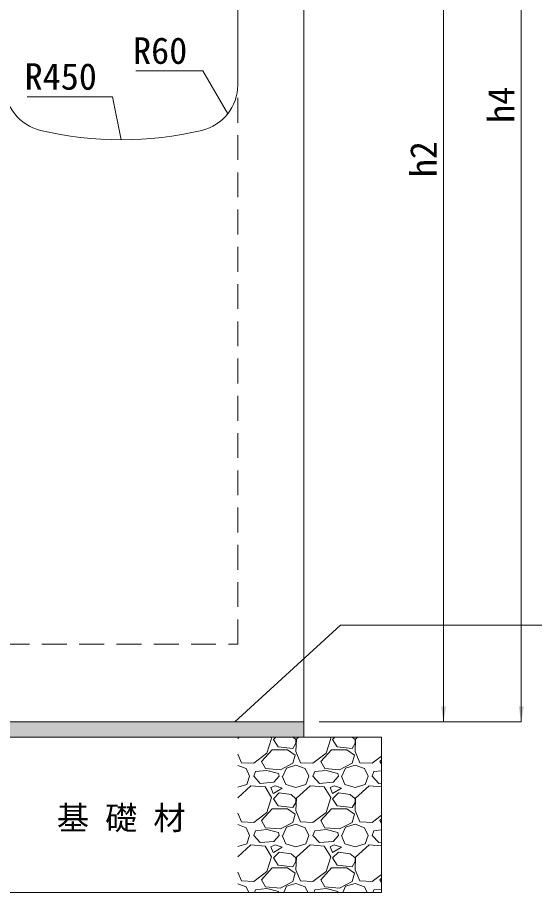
# Model space of a CAD drawing. Units: millimetres at full size; details may follow other scales. Extents: x 77586 to 117720, y -503 to 5664.
# Drawn here: x 94363 to 95028, y 1955 to 3083 of the extents above; entities that cross this region are included whole.
import ezdxf
from ezdxf.enums import TextEntityAlignment as Align

# ---------------------------------------------------------------- set-up
doc = ezdxf.new("R2010")
doc.units = ezdxf.units.MM
doc.header["$LTSCALE"] = 40
doc.linetypes.add('USER1', pattern=[1.2, 0.8, -0.4])
for name, color, linetype, lineweight in [('ハッチング', 7, 'Continuous', 5), ('寸法線', 7, 'Continuous', 9), ('引出線', 4, 'Continuous', 9), ('本体', 2, 'Continuous', 13), ('舗装・基礎', 3, 'Continuous', 13)]:
    doc.layers.add(name, color=color, linetype=linetype, lineweight=lineweight)
doc.layers.add('ハッチング_砂', color=9, linetype='Continuous')
doc.layers.add('文字', color=7, linetype='Continuous')
doc.styles.add('ＭＳ ゴシック', font='')
doc.styles.get('ＭＳ ゴシック').set_extended_font_data('MS Gothic')

# ---------------------------------------------------------------- blocks, each defined once
blk = doc.blocks.new('filled_arrow')
at = {"color": 0, "linetype": 'Continuous', "lineweight": -2}
blk.add_solid([(7.5, 1.25), (0, 0), (7.5, -1.25)], dxfattribs=at)

msp = doc.modelspace()

# ---------------------------------------------------------------- hatches: boundary and pattern name
at = {"layer": 'ハッチング_砂'}
msp.add_hatch(color=256, dxfattribs=at).paths.add_polyline_path([(94731.33, 2155.36), (94731.33, 2175.36), (94261.33, 2175.36), (94261.33, 2155.36)])

# ---------------------------------------------------------------- linework, layer by layer
at = {"layer": 'ハッチング'}
for p, q in [((94648.19, 2155.36), (94646.33, 2153.66)), ((94683.8, 2134.8), (94689.9, 2153.85)), ((94689.9, 2153.85), (94688.97, 2155.36)), ((94695.22, 2155.36), (94692.19, 2152.33)), ((94721.14, 2152.33), (94717.67, 2155.36)), ((94724.39, 2155.36), (94721.9, 2153.09)), ((94760, 2134.8), (94766.1, 2153.85)), ((94766.1, 2153.85), (94765.17, 2155.36)), ((94771.42, 2155.36), (94768.39, 2152.33)), ((94797.34, 2152.33), (94793.87, 2155.36)), ((94800.59, 2155.36), (94798.1, 2153.09)), ((94692.19, 2152.33), (94698.28, 2143.18)), ((94698.28, 2143.18), (94717.33, 2140.9)), ((94717.33, 2140.9), (94721.14, 2147.75)), ((94721.9, 2153.09), (94721.14, 2137.09)), ((94721.14, 2147.75), (94721.14, 2152.33)), ((94768.39, 2152.33), (94774.48, 2143.18)), ((94774.48, 2143.18), (94793.53, 2140.9)), ((94793.53, 2140.9), (94797.34, 2147.75)), ((94798.1, 2153.09), (94797.34, 2137.09)), ((94797.34, 2147.75), (94797.34, 2152.33)), ((94646.33, 2133.79), (94651.04, 2122.61)), ((94667.04, 2121.85), (94683.8, 2134.8)), ((94676.95, 2124.13), (94690.66, 2139.37)), ((94690.66, 2139.37), (94710.47, 2139.37)), ((94710.47, 2139.37), (94720.38, 2132.51)), ((94720.38, 2132.51), (94717.33, 2121.85)), ((94721.14, 2137.09), (94727.24, 2122.61)), ((94743.24, 2121.85), (94760, 2134.8)), ((94753.15, 2124.13), (94766.86, 2139.37)), ((94766.86, 2139.37), (94786.67, 2139.37)), ((94786.67, 2139.37), (94796.58, 2132.51)), ((94796.58, 2132.51), (94793.53, 2121.85)), ((94797.34, 2137.09), (94803.44, 2122.61)), ((94651.04, 2122.61), (94667.04, 2121.85)), ((94682.28, 2114.99), (94676.95, 2124.13)), ((94717.33, 2121.85), (94701.33, 2113.46)), ((94727.24, 2122.61), (94743.24, 2121.85)), ((94758.48, 2114.99), (94753.15, 2124.13)), ((94793.53, 2121.85), (94777.53, 2113.46)), ((94803.44, 2122.61), (94819.44, 2121.85)), ((94819.44, 2121.85), (94831.33, 2131.03)), ((94829.35, 2124.13), (94831.33, 2126.34)), ((94831.33, 2120.73), (94829.35, 2124.13)), ((94646.33, 2119.04), (94657.13, 2114.99)), ((94657.13, 2114.99), (94661.71, 2105.08)), ((94667.04, 2105.08), (94669.33, 2111.18)), ((94683.8, 2112.7), (94669.32, 2111.18)), ((94701.33, 2113.46), (94682.28, 2114.99)), ((94699.04, 2108.89), (94683.8, 2112.7)), ((94699.81, 2105.08), (94699.04, 2108.89)), ((94704.38, 2105.08), (94708.95, 2115.75)), ((94708.95, 2115.75), (94721.14, 2119.56)), ((94721.14, 2119.56), (94733.33, 2114.99)), ((94733.33, 2114.99), (94737.91, 2105.08)), ((94743.24, 2105.08), (94745.53, 2111.18)), ((94760, 2112.7), (94745.52, 2111.18)), ((94777.53, 2113.46), (94758.48, 2114.99)), ((94775.24, 2108.89), (94760, 2112.7)), ((94776.01, 2105.08), (94775.24, 2108.89)), ((94780.58, 2105.08), (94785.15, 2115.75)), ((94785.15, 2115.75), (94797.34, 2119.56)), ((94797.34, 2119.56), (94809.53, 2114.99)), ((94809.53, 2114.99), (94814.11, 2105.08)), ((94819.44, 2105.08), (94821.73, 2111.18)), ((94831.33, 2112.19), (94821.72, 2111.18)), ((94657.9, 2094.41), (94661.71, 2105.08)), ((94675.42, 2095.94), (94667.04, 2105.08)), ((94692.95, 2097.46), (94675.42, 2095.94)), ((94699.81, 2105.08), (94692.95, 2097.46)), ((94703.62, 2105.08), (94708.19, 2094.41)), ((94734.1, 2094.41), (94737.91, 2105.08)), ((94751.62, 2095.94), (94743.24, 2105.08)), ((94769.15, 2097.46), (94751.62, 2095.94)), ((94776.01, 2105.08), (94769.15, 2097.46)), ((94779.82, 2105.08), (94784.39, 2094.41)), ((94810.3, 2094.41), (94814.11, 2105.08)), ((94827.82, 2095.94), (94819.44, 2105.08)), ((94646.33, 2091.01), (94657.89, 2094.41)), ((94663.23, 2092.89), (94646.33, 2077.46)), ((94681.52, 2091.37), (94663.23, 2092.89)), ((94689.9, 2077.65), (94681.52, 2091.37)), ((94694.47, 2092.89), (94689.14, 2090.6)), ((94689.14, 2090.6), (94692.18, 2082.98)), ((94692.19, 2082.98), (94703.62, 2089.84)), ((94703.62, 2089.84), (94694.47, 2092.89)), ((94708.19, 2094.41), (94721.14, 2090.6)), ((94721.14, 2090.6), (94734.09, 2094.41)), ((94739.43, 2092.89), (94721.9, 2076.89)), ((94757.72, 2091.37), (94739.43, 2092.89)), ((94766.1, 2077.65), (94757.72, 2091.37)), ((94770.67, 2092.89), (94765.34, 2090.6)), ((94765.34, 2090.6), (94768.38, 2082.98)), ((94768.39, 2082.98), (94779.82, 2089.84)), ((94779.82, 2089.84), (94770.67, 2092.89)), ((94784.39, 2094.41), (94797.34, 2090.6)), ((94797.34, 2090.6), (94810.29, 2094.41)), ((94815.63, 2092.89), (94798.1, 2076.89)), ((94831.33, 2091.58), (94815.63, 2092.89)), ((94831.33, 2096.24), (94827.82, 2095.94)), ((94683.8, 2058.6), (94689.9, 2077.65)), ((94699.81, 2083.75), (94692.19, 2076.13)), ((94692.19, 2076.13), (94698.28, 2066.98)), ((94715.05, 2081.46), (94699.81, 2083.75)), ((94721.14, 2076.13), (94715.05, 2081.46)), ((94721.9, 2076.89), (94721.14, 2060.89)), ((94721.14, 2071.55), (94721.14, 2076.13)), ((94760, 2058.6), (94766.1, 2077.65)), ((94776.01, 2083.75), (94768.39, 2076.13)), ((94768.39, 2076.13), (94774.48, 2066.98)), ((94791.25, 2081.46), (94776.01, 2083.75)), ((94797.34, 2076.13), (94791.25, 2081.46)), ((94798.1, 2076.89), (94797.34, 2060.89)), ((94797.34, 2071.55), (94797.34, 2076.13)), ((94698.28, 2066.98), (94717.33, 2064.7)), ((94717.33, 2064.7), (94721.14, 2071.55)), ((94774.48, 2066.98), (94793.53, 2064.7)), ((94793.53, 2064.7), (94797.34, 2071.55)), ((94646.33, 2057.59), (94651.04, 2046.41)), ((94667.04, 2045.65), (94683.8, 2058.6)), ((94676.95, 2047.93), (94690.66, 2063.17)), ((94690.66, 2063.17), (94710.47, 2063.17)), ((94710.47, 2063.17), (94720.38, 2056.31)), ((94720.38, 2056.31), (94717.33, 2045.65)), ((94721.14, 2060.89), (94727.24, 2046.41)), ((94743.24, 2045.65), (94760, 2058.6)), ((94753.15, 2047.93), (94766.86, 2063.17)), ((94766.86, 2063.17), (94786.67, 2063.17)), ((94786.67, 2063.17), (94796.58, 2056.31)), ((94796.58, 2056.31), (94793.53, 2045.65)), ((94797.34, 2060.89), (94803.44, 2046.41)), ((94819.44, 2045.65), (94831.33, 2054.83)), ((94646.33, 2042.84), (94657.13, 2038.79)), ((94651.04, 2046.41), (94667.04, 2045.65)), ((94682.28, 2038.79), (94676.95, 2047.93)), ((94717.33, 2045.65), (94701.33, 2037.26)), ((94708.95, 2039.55), (94721.14, 2043.36)), ((94721.14, 2043.36), (94733.33, 2038.79)), ((94727.24, 2046.41), (94743.24, 2045.65)), ((94758.48, 2038.79), (94753.15, 2047.93)), ((94793.53, 2045.65), (94777.53, 2037.26)), ((94785.15, 2039.55), (94797.34, 2043.36)), ((94797.34, 2043.36), (94809.53, 2038.79)), ((94803.44, 2046.41), (94819.44, 2045.65)), ((94829.35, 2047.93), (94831.33, 2050.14)), ((94831.33, 2044.53), (94829.35, 2047.93)), ((94657.13, 2038.79), (94661.71, 2028.88)), ((94667.04, 2028.88), (94669.33, 2034.98)), ((94683.8, 2036.5), (94669.32, 2034.98)), ((94701.33, 2037.26), (94682.28, 2038.79)), ((94699.04, 2032.69), (94683.8, 2036.5)), ((94699.81, 2028.88), (94699.04, 2032.69)), ((94704.38, 2028.88), (94708.95, 2039.55)), ((94733.33, 2038.79), (94737.91, 2028.88)), ((94743.24, 2028.88), (94745.53, 2034.98)), ((94760, 2036.5), (94745.52, 2034.98)), ((94777.53, 2037.26), (94758.48, 2038.79)), ((94775.24, 2032.69), (94760, 2036.5)), ((94776.01, 2028.88), (94775.24, 2032.69)), ((94780.58, 2028.88), (94785.15, 2039.55)), ((94809.53, 2038.79), (94814.11, 2028.88)), ((94819.44, 2028.88), (94821.73, 2034.98)), ((94831.33, 2035.99), (94821.72, 2034.98)), ((94657.9, 2018.21), (94661.71, 2028.88)), ((94675.42, 2019.74), (94667.04, 2028.88)), ((94692.95, 2021.26), (94675.42, 2019.74)), ((94699.81, 2028.88), (94692.95, 2021.26)), ((94703.62, 2028.88), (94708.19, 2018.21)), ((94734.1, 2018.21), (94737.91, 2028.88)), ((94751.62, 2019.74), (94743.24, 2028.88)), ((94769.15, 2021.26), (94751.62, 2019.74)), ((94776.01, 2028.88), (94769.15, 2021.26)), ((94779.82, 2028.88), (94784.39, 2018.21)), ((94810.3, 2018.21), (94814.11, 2028.88)), ((94827.82, 2019.74), (94819.44, 2028.88)), ((94831.33, 2020.04), (94827.82, 2019.74)), ((94646.33, 2014.81), (94657.89, 2018.21)), ((94663.23, 2016.69), (94646.33, 2001.26)), ((94681.52, 2015.17), (94663.23, 2016.69)), ((94689.9, 2001.45), (94681.52, 2015.17)), ((94694.47, 2016.69), (94689.14, 2014.4)), ((94689.14, 2014.4), (94692.18, 2006.78)), ((94692.19, 2006.78), (94703.62, 2013.64)), ((94699.81, 2007.55), (94692.19, 1999.93)), ((94703.62, 2013.64), (94694.47, 2016.69)), ((94715.05, 2005.26), (94699.81, 2007.55)), ((94708.19, 2018.21), (94721.14, 2014.4)), ((94721.14, 2014.4), (94734.09, 2018.21)), ((94739.43, 2016.69), (94721.9, 2000.69)), ((94757.72, 2015.17), (94739.43, 2016.69)), ((94766.1, 2001.45), (94757.72, 2015.17)), ((94770.67, 2016.69), (94765.34, 2014.4)), ((94765.34, 2014.4), (94768.38, 2006.78)), ((94768.39, 2006.78), (94779.82, 2013.64)), ((94776.01, 2007.55), (94768.39, 1999.93)), ((94779.82, 2013.64), (94770.67, 2016.69)), ((94791.25, 2005.26), (94776.01, 2007.55)), ((94784.39, 2018.21), (94797.34, 2014.4)), ((94797.34, 2014.4), (94810.29, 2018.21)), ((94815.63, 2016.69), (94798.1, 2000.69)), ((94831.33, 2015.38), (94815.63, 2016.69)), ((94683.8, 1982.4), (94689.9, 2001.45)), ((94692.19, 1999.93), (94698.28, 1990.78)), ((94721.14, 1999.93), (94715.05, 2005.26)), ((94721.9, 2000.69), (94721.14, 1984.69)), ((94721.14, 1995.35), (94721.14, 1999.93)), ((94760, 1982.4), (94766.1, 2001.45)), ((94768.39, 1999.93), (94774.48, 1990.78)), ((94797.34, 1999.93), (94791.25, 2005.26)), ((94798.1, 2000.69), (94797.34, 1984.69)), ((94797.34, 1995.35), (94797.34, 1999.93)), ((94676.95, 1971.73), (94690.66, 1986.97)), ((94690.66, 1986.97), (94710.47, 1986.97)), ((94698.28, 1990.78), (94717.33, 1988.5)), ((94710.47, 1986.97), (94720.38, 1980.11)), ((94717.33, 1988.5), (94721.14, 1995.35)), ((94721.14, 1984.69), (94727.24, 1970.21)), ((94753.15, 1971.73), (94766.86, 1986.97)), ((94766.86, 1986.97), (94786.67, 1986.97)), ((94774.48, 1990.78), (94793.53, 1988.5)), ((94786.67, 1986.97), (94796.58, 1980.11)), ((94793.53, 1988.5), (94797.34, 1995.35)), ((94797.34, 1984.69), (94803.44, 1970.21)), ((94646.33, 1981.39), (94651.04, 1970.21)), ((94667.04, 1969.45), (94683.8, 1982.4)), ((94720.38, 1980.11), (94717.33, 1969.45)), ((94743.24, 1969.45), (94760, 1982.4)), ((94796.58, 1980.11), (94793.53, 1969.45)), ((94819.44, 1969.45), (94831.33, 1978.63)), ((94829.35, 1971.73), (94831.33, 1973.94)), ((94646.33, 1966.64), (94657.13, 1962.59)), ((94651.04, 1970.21), (94667.04, 1969.45)), ((94657.13, 1962.59), (94660.47, 1955.36)), ((94682.28, 1962.59), (94676.95, 1971.73)), ((94701.33, 1961.06), (94682.28, 1962.59)), ((94717.33, 1969.45), (94701.33, 1961.06)), ((94705.53, 1955.36), (94708.95, 1963.35)), ((94708.95, 1963.35), (94721.14, 1967.16)), ((94721.14, 1967.16), (94733.33, 1962.59)), ((94727.24, 1970.21), (94743.24, 1969.45)), ((94733.33, 1962.59), (94736.67, 1955.36)), ((94758.48, 1962.59), (94753.15, 1971.73)), ((94777.53, 1961.06), (94758.48, 1962.59)), ((94793.53, 1969.45), (94777.53, 1961.06)), ((94781.73, 1955.36), (94785.15, 1963.35)), ((94785.15, 1963.35), (94797.34, 1967.16)), ((94797.34, 1967.16), (94809.53, 1962.59)), ((94803.44, 1970.21), (94819.44, 1969.45)), ((94809.53, 1962.59), (94812.87, 1955.36)), ((94831.33, 1968.33), (94829.35, 1971.73)), ((94668.04, 1955.36), (94669.33, 1958.78)), ((94683.8, 1960.3), (94669.32, 1958.78)), ((94699.04, 1956.49), (94683.8, 1960.3)), ((94699.27, 1955.36), (94699.04, 1956.49)), ((94744.24, 1955.36), (94745.53, 1958.78)), ((94760, 1960.3), (94745.52, 1958.78)), ((94775.24, 1956.49), (94760, 1960.3)), ((94775.47, 1955.36), (94775.24, 1956.49)), ((94820.44, 1955.36), (94821.73, 1958.78)), ((94831.33, 1959.79), (94821.72, 1958.78))]:
    msp.add_line(p, q, dxfattribs=at)
at = {"layer": '寸法線'}
for p, q in [((95011.33, 3765.36), (95011.33, 2175.36)), ((94911.33, 3625.36), (94911.33, 2175.36)), ((94751.33, 2175.36), (94911.33, 2175.36)), ((94751.33, 2175.36), (95011.33, 2175.36))]:
    msp.add_line(p, q, dxfattribs=at)
at = {"layer": '引出線'}
for points in [[(94633.4, 2958.68), (94601.37, 3014.14), (94515.22, 3014.14)], [(94496.33, 2925.36), (94485.02, 2980.83), (94375.48, 2980.83)], [(94642.49, 2175.36), (94778.77, 2299.97), (95058.77, 2299.97), (95446.99, 2299.97)]]:
    msp.add_lwpolyline(points, dxfattribs=at)
at = {"layer": '本体', "lineweight": 20}
for p, q in [((94646.33, 2995.89), (94646.33, 3625.36)), ((94731.33, 2175.36), (94731.33, 3625.36)), ((94261.33, 2175.36), (94731.33, 2175.36))]:
    msp.add_line(p, q, dxfattribs=at)
at = {"layer": '本体', "linetype": 'USER1', "lineweight": 9}
for p, q in [((94646.33, 2275.36), (94646.33, 2995.89)), ((94346.33, 2275.36), (94646.33, 2275.36))]:
    msp.add_line(p, q, dxfattribs=at)
at = {"layer": '本体', "lineweight": 20}
for centre, radius, start, end in [((94406.33, 2995.89), 60, 180, 256.6576), ((94586.33, 2995.89), 60, 283.34233, 0), ((94496.33, 3375.36), 450, 256.6576, 283.34233)]:
    msp.add_arc(centre, radius, start, end, dxfattribs=at)
at = {"layer": '舗装・基礎'}
for p, q in [((94731.33, 2175.36), (94731.33, 2155.36)), ((94161.33, 2155.36), (94831.33, 2155.36)), ((94831.33, 2155.36), (94831.33, 1955.36)), ((94161.33, 1955.36), (94831.33, 1955.36))]:
    msp.add_line(p, q, dxfattribs=at)

# ---------------------------------------------------------------- block references
at = {"layer": '寸法線', "xscale": 2.67, "yscale": 2.67, "rotation": 90}
for p in [(94911.33, 2175.36), (95011.33, 2175.36)]:
    msp.add_blockref('filled_arrow', p, dxfattribs=at)
at = {"layer": '引出線', "xscale": 0.2, "yscale": 0.2}
for p, rotation in [((94633.4, 2958.68), 120), ((94496.33, 2925.36), 101.5), ((94642.49, 2175.36), 42.4)]:
    msp.add_blockref('filled_arrow', p, dxfattribs=dict(at, rotation=rotation))

# ---------------------------------------------------------------- texts
at = {"layer": '寸法線', "style": 'ＭＳ ゴシック'}
for s, p in [('h4', (94985.33, 2970.36)), ('h2', (94885.33, 2900.36))]:
    msp.add_text(s, height=34.18, rotation=90, dxfattribs=at).set_placement(p, align=Align.MIDDLE_CENTER)
at = {"layer": '引出線', "style": 'ＭＳ ゴシック'}
for s, p in [('R60', (94581.37, 3057.34)), ('R450', (94465.02, 3024.03))]:
    msp.add_text(s, height=34.18, dxfattribs=at).set_placement(p, align=Align.TOP_RIGHT)
at = {"layer": '文字', "style": 'ＭＳ ゴシック'}
msp.add_text('基 礎 材', height=30.38, dxfattribs=at).set_placement((94496.33, 2051.51), align=Align.MIDDLE_CENTER)

doc.saveas('drawing.dxf')
